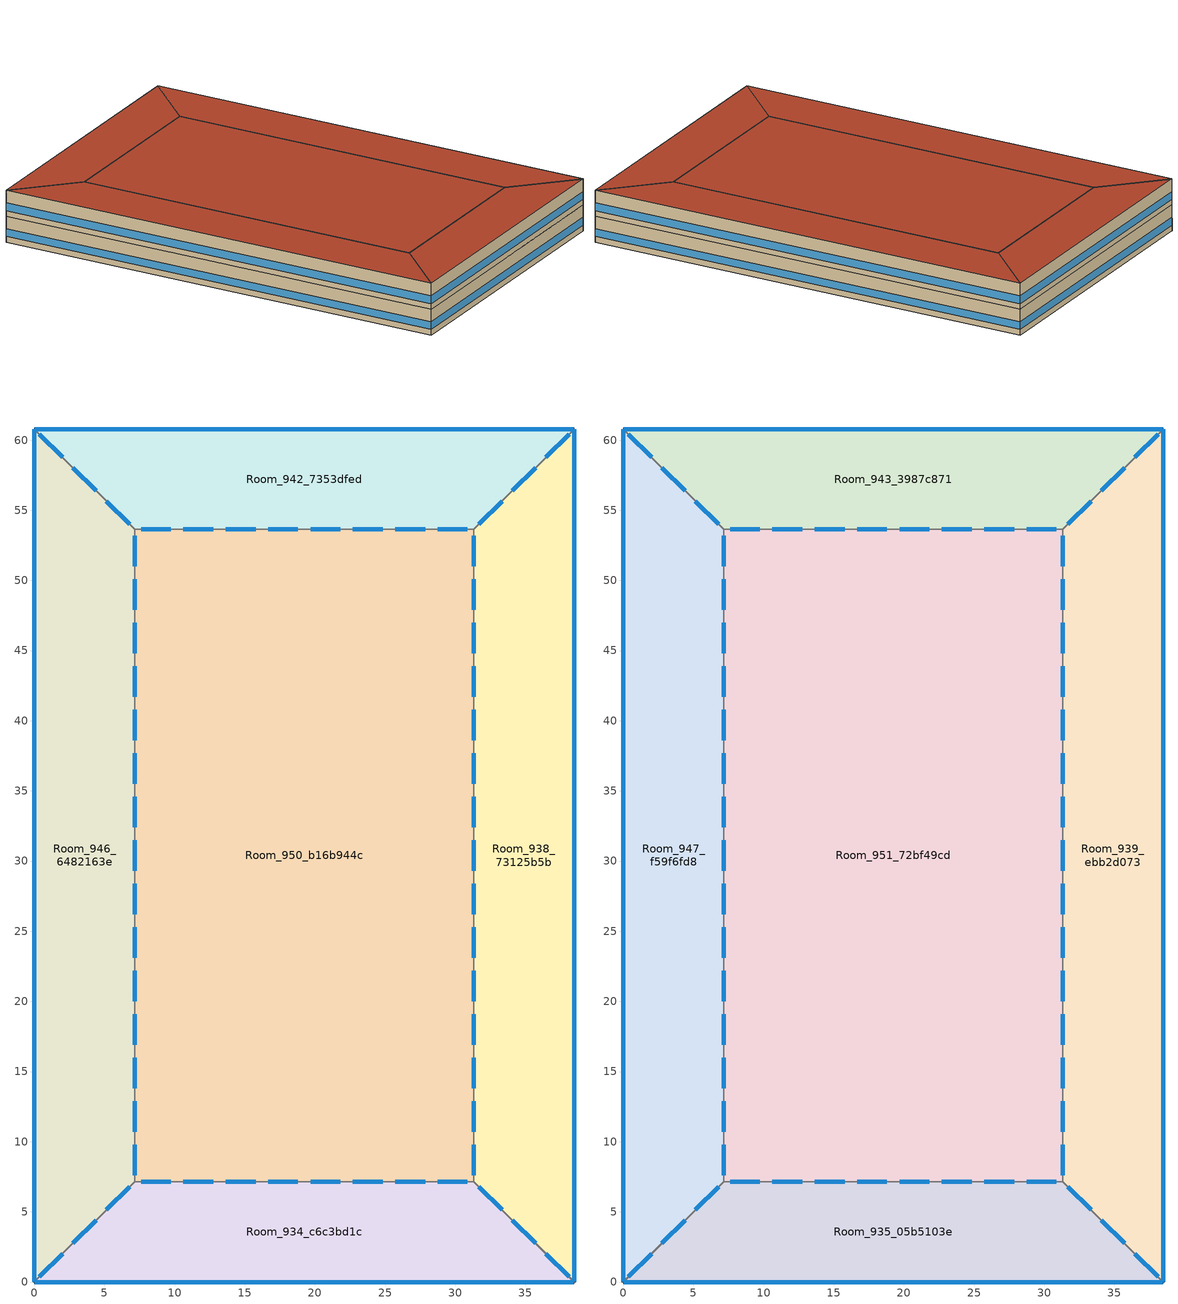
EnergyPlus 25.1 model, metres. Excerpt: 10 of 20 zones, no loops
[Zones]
Room_934_c6c3bd1c
 floor to Room_933_0d837c4f (Interior Floor): 31.32,7.16 38.48,0 0,0 7.16,7.16 z7
 wall outside (AQ_Office_2024_Office  Wall 1980 2005 6A): 0,0 38.48,0 z7:10.5
 wall to Room_950_b16b944c (Interior Wall): 31.32,7.16 7.16,7.16 z7:10.5
 wall to Room_946_6482163e (Interior Wall): 7.16,7.16 0,0 z7:10.5
 wall to Room_938_73125b5b (Interior Wall): 38.48,0 31.32,7.16 z7:10.5
 window inside (Interior Window): 30.87,7.16 28.75,7.16 / 27.85,7.16 25.73,7.16 / 24.83,7.16 22.71,7.16 / 21.81,7.16 19.69,7.16 / 18.79,7.16 16.67,7.16 / 15.77,7.16 13.65,7.16 / 12.75,7.16 10.63,7.16 / 9.73,7.16 7.61,7.16 / 6.8,6.8 5.13,5.13 / 4.42,4.42 2.74,2.74 / 2.03,2.03 0.36,0.36 / 38.12,0.36 36.45,2.03 / 35.73,2.74 34.06,4.42 / 33.35,5.13 31.68,6.8 z7.8:9.8
 window (Double Glazing 2.96): 0.03,0 38.45,0 z7.76:8.81
Room_938_73125b5b
 floor to Room_937_652f0117 (Interior Floor): 38.48,60.79 38.48,0 31.32,7.16 31.32,53.63 z7
 wall outside (AQ_Office_2024_Office  Wall 1980 2005 6A): 38.48,0 38.48,60.79 z7:10.5
 wall to Room_950_b16b944c (Interior Wall): 31.32,53.63 31.32,7.16 z7:10.5
 wall to Room_942_7353dfed (Interior Wall): 38.48,60.79 31.32,53.63 z7:10.5
 window inside (Interior Window): 31.32,53.17 31.32,51 / 31.32,50.07 31.32,47.9 / 31.32,22.19 31.32,20.02 / 31.32,19.09 31.32,16.92 / 31.32,15.99 31.32,13.82 / 31.32,12.89 31.32,10.72 / 31.32,9.79 31.32,7.63 / 31.32,46.97 31.32,44.8 / 31.32,43.87 31.32,41.7 / 31.32,40.77 31.32,38.61 / 31.32,37.68 31.32,35.51 / 31.32,34.58 31.32,32.41 / 31.32,31.48 31.32,29.31 / 31.32,28.38 31.32,26.21 / 31.32,25.28 31.32,23.12 / 38.12,60.43 36.45,58.76 / 35.73,58.05 34.06,56.38 / 33.35,55.66 31.68,53.99 z7.8:9.8
 window (Double Glazing 2.96): 38.48,0.03 38.48,60.77 z7.76:8.81
Room_942_7353dfed
 floor to Room_941_7fd53b9e (Interior Floor): 0,60.79 38.48,60.79 31.32,53.63 7.16,53.63 z7
 wall outside (AQ_Office_2024_Office  Wall 1980 2005 6A): 38.48,60.79 0,60.79 z7:10.5
 wall to Room_950_b16b944c (Interior Wall): 7.16,53.63 31.32,53.63 z7:10.5
 wall to Room_946_6482163e (Interior Wall): 0,60.79 7.16,53.63 z7:10.5
 window inside (Interior Window): 7.61,53.63 9.73,53.63 / 10.63,53.63 12.75,53.63 / 13.65,53.63 15.77,53.63 / 16.67,53.63 18.79,53.63 / 19.69,53.63 21.81,53.63 / 22.71,53.63 24.83,53.63 / 25.73,53.63 27.85,53.63 / 28.75,53.63 30.87,53.63 / 0.36,60.43 2.03,58.76 / 2.75,58.05 4.42,56.38 / 5.13,55.66 6.8,53.99 z7.8:9.8
 window (Double Glazing 2.96): 38.45,60.79 0.03,60.79 z7.76:8.81
Room_946_6482163e
 floor to Room_945_11f9d305 (Interior Floor): 0,60.79 7.16,53.63 7.16,7.16 0,0 z7
 wall outside (AQ_Office_2024_Office  Wall 1980 2005 6A): 0,60.79 0,0 z7:10.5
 wall to Room_950_b16b944c (Interior Wall): 7.16,7.16 7.16,53.63 z7:10.5
 window inside (Interior Window): 7.16,7.63 7.16,9.79 / 7.16,10.72 7.16,12.89 / 7.16,38.61 7.16,40.77 / 7.16,41.7 7.16,43.87 / 7.16,44.8 7.16,46.97 / 7.16,47.9 7.16,50.07 / 7.16,51 7.16,53.17 / 7.16,13.82 7.16,15.99 / 7.16,16.92 7.16,19.09 / 7.16,20.02 7.16,22.19 / 7.16,23.12 7.16,25.28 / 7.16,26.21 7.16,28.38 / 7.16,29.31 7.16,31.48 / 7.16,32.41 7.16,34.58 / 7.16,35.51 7.16,37.68 z7.8:9.8
 window (Double Glazing 2.96): 0,60.77 0,0.03 z7.76:8.81
Room_950_b16b944c
 floor to Room_949_5326f31a (Interior Floor): 7.16,53.63 31.32,53.63 31.32,7.16 7.16,7.16 z7
Room_935_05b5103e
 floor to Room_934_c6c3bd1c (Interior Floor): 31.32,7.16 38.48,0 0,0 7.16,7.16 z10.5
 wall outside (AQ_Office_2024_Office  Wall 1980 2005 6A): 0,0 38.48,0 z10.5:14
 wall to Room_951_72bf49cd (Interior Wall): 31.32,7.16 7.16,7.16 z10.5:14
 wall to Room_947_f59f6fd8 (Interior Wall): 7.16,7.16 0,0 z10.5:14
 wall to Room_939_ebb2d073 (Interior Wall): 38.48,0 31.32,7.16 z10.5:14
 window inside (Interior Window): 30.87,7.16 28.75,7.16 / 27.85,7.16 25.73,7.16 / 24.83,7.16 22.71,7.16 / 21.81,7.16 19.69,7.16 / 18.79,7.16 16.67,7.16 / 15.77,7.16 13.65,7.16 / 12.75,7.16 10.63,7.16 / 9.73,7.16 7.61,7.16 / 6.8,6.8 5.13,5.13 / 4.42,4.42 2.74,2.74 / 2.03,2.03 0.36,0.36 / 38.12,0.36 36.45,2.03 / 35.73,2.74 34.06,4.42 / 33.35,5.13 31.68,6.8 z11.3:13.3
 window (Double Glazing 2.96): 0.03,0 38.45,0 z11.26:12.31
 roof outside (AQ_Office_2024_Office  roof 1980 2005 6A): 38.48,0 31.32,7.16 7.16,7.16 0,0 z14
Room_939_ebb2d073
 floor to Room_938_73125b5b (Interior Floor): 38.48,60.79 38.48,0 31.32,7.16 31.32,53.63 z10.5
 wall outside (AQ_Office_2024_Office  Wall 1980 2005 6A): 38.48,0 38.48,60.79 z10.5:14
 wall to Room_951_72bf49cd (Interior Wall): 31.32,53.63 31.32,7.16 z10.5:14
 wall to Room_943_3987c871 (Interior Wall): 38.48,60.79 31.32,53.63 z10.5:14
 window inside (Interior Window): 31.32,53.17 31.32,51 / 31.32,50.07 31.32,47.9 / 31.32,22.19 31.32,20.02 / 31.32,19.09 31.32,16.92 / 31.32,15.99 31.32,13.82 / 31.32,12.89 31.32,10.72 / 31.32,9.79 31.32,7.63 / 31.32,46.97 31.32,44.8 / 31.32,43.87 31.32,41.7 / 31.32,40.77 31.32,38.61 / 31.32,37.68 31.32,35.51 / 31.32,34.58 31.32,32.41 / 31.32,31.48 31.32,29.31 / 31.32,28.38 31.32,26.21 / 31.32,25.28 31.32,23.12 / 38.12,60.43 36.45,58.76 / 35.73,58.05 34.06,56.38 / 33.35,55.66 31.68,53.99 z11.3:13.3
 window (Double Glazing 2.96): 38.48,0.03 38.48,60.77 z11.26:12.31
 roof outside (AQ_Office_2024_Office  roof 1980 2005 6A): 38.48,0 38.48,60.79 31.32,53.63 31.32,7.16 z14
Room_943_3987c871
 floor to Room_942_7353dfed (Interior Floor): 0,60.79 38.48,60.79 31.32,53.63 7.16,53.63 z10.5
 wall outside (AQ_Office_2024_Office  Wall 1980 2005 6A): 38.48,60.79 0,60.79 z10.5:14
 wall to Room_951_72bf49cd (Interior Wall): 7.16,53.63 31.32,53.63 z10.5:14
 wall to Room_947_f59f6fd8 (Interior Wall): 0,60.79 7.16,53.63 z10.5:14
 window inside (Interior Window): 7.61,53.63 9.73,53.63 / 10.63,53.63 12.75,53.63 / 13.65,53.63 15.77,53.63 / 16.67,53.63 18.79,53.63 / 19.69,53.63 21.81,53.63 / 22.71,53.63 24.83,53.63 / 25.73,53.63 27.85,53.63 / 28.75,53.63 30.87,53.63 / 0.36,60.43 2.03,58.76 / 2.75,58.05 4.42,56.38 / 5.13,55.66 6.8,53.99 z11.3:13.3
 window (Double Glazing 2.96): 38.45,60.79 0.03,60.79 z11.26:12.31
 roof outside (AQ_Office_2024_Office  roof 1980 2005 6A): 31.32,53.63 38.48,60.79 0,60.79 7.16,53.63 z14
Room_947_f59f6fd8
 floor to Room_946_6482163e (Interior Floor): 0,60.79 7.16,53.63 7.16,7.16 0,0 z10.5
 wall outside (AQ_Office_2024_Office  Wall 1980 2005 6A): 0,60.79 0,0 z10.5:14
 wall to Room_951_72bf49cd (Interior Wall): 7.16,7.16 7.16,53.63 z10.5:14
 window inside (Interior Window): 7.16,7.63 7.16,9.79 / 7.16,10.72 7.16,12.89 / 7.16,38.61 7.16,40.77 / 7.16,41.7 7.16,43.87 / 7.16,44.8 7.16,46.97 / 7.16,47.9 7.16,50.07 / 7.16,51 7.16,53.17 / 7.16,13.82 7.16,15.99 / 7.16,16.92 7.16,19.09 / 7.16,20.02 7.16,22.19 / 7.16,23.12 7.16,25.28 / 7.16,26.21 7.16,28.38 / 7.16,29.31 7.16,31.48 / 7.16,32.41 7.16,34.58 / 7.16,35.51 7.16,37.68 z11.3:13.3
 window (Double Glazing 2.96): 0,60.77 0,0.03 z11.26:12.31
 roof outside (AQ_Office_2024_Office  roof 1980 2005 6A): 0,0 7.16,7.16 7.16,53.63 0,60.79 z14
Room_951_72bf49cd
 floor to Room_950_b16b944c (Interior Floor): 7.16,53.63 31.32,53.63 31.32,7.16 7.16,7.16 z10.5
 roof outside (AQ_Office_2024_Office  roof 1980 2005 6A): 31.32,7.16 31.32,53.63 7.16,53.63 7.16,7.16 z14
[Building]
8585_boulevard DÃ©carie (CSL+MTL+MTR)_199890_Y_1999_med: North Axis {deg}=0; Solar Distribution=FullExteriorWithReflections
[Site:Location]
Montreal-Trudeau Intl AP: Latitude {deg}=45.4706; Longitude {deg}=-73.7408; Time Zone {hr}=-5; Elevation {m}=36; Keep Site Location Information=No
[Site:WaterMainsTemperature]
Calculation Method=CorrelationFromWeatherFile
[SizingPeriod:DesignDay] Month=7; Day of Month=21; Day Type=SummerDesignDay; Daily Dry-Bulb Temperature Range {deltaC}=9.3; Dry-Bulb Temperature Range Modifier Type=DefaultMultipliers; Barometric Pressure {Pa}=100893; Wind Speed {m/s}=4.9; Wind Direction {deg}=220; Rain Indicator=No; Snow Indicator=No; Daylight Saving Time Indicator=No; Solar Model Indicator=ASHRAETau; ASHRAE Clear Sky Optical Depth for Beam Irradiance (taub)=0.465; ASHRAE Clear Sky Optical Depth for Diffuse Irradiance (taud)=1.966; Begin Environment Reset Mode=FullResetAtBeginEnvironment
Name | Maximum Dry-Bulb Temperature {C} | Humidity Condition Type | Wetbulb or DewPoint at Maximum Dry-Bulb {C} | Enthalpy at Maximum Dry-Bulb {J/kg}
Montreal Int'l Ann Clg .4% Condns DB=>MWB | 30 | Wetbulb | 22.1
Montreal Int'l Ann Clg .4% Condns DP=>MDB | 26 | Dewpoint | 21.6
Montreal Int'l Ann Clg .4% Condns Enth=>MDB | 28.1 | Enthalpy |  | 69300
Montreal Int'l Ann Clg .4% Condns WB=>MDB | 28.1 | Wetbulb | 23.2
[Material]
Name | Roughness | Thickness {m} | Conductivity {W/m-K} | Density {kg/m3} | Specific Heat {J/kg-K} | Thermal Absorptance | Solar Absorptance | Visible Absorptance
AQNC2024built-up roofing 1 | MediumRough | 0.1 | 0.162 | 1121 | 1470 | 0.7 | 0.7 | 0.7
AQNC2024concrete blocks | MediumRough | 0.2 | 1.1 | 800 | 920 | 0.7 | 0.7 | 0.7
AQNC2024expanded polystyrene type I 15 cm 1 | MediumRough | 0.15 | 0.0385 | 15 | 1500 | 0.7 | 0.7 | 0.7
AQNC2024expanded polystyrene type I 5 cm 1 | MediumRough | 0.05 | 0.0385 | 15 | 1500 | 0.7 | 0.7 | 0.7
AQNC2024gypsum board | MediumRough | 0.1 | 0.159 | 800 | 1090 | 0.7 | 0.7 | 0.7
F16 Acoustic tile | MediumSmooth | 0.0191 | 0.06 | 368 | 590 | 0.9 | 0.3 | 0.3
G01a 19mm gypsum board | MediumSmooth | 0.019 | 0.16 | 800 | 1090 | 0.9 | 0.4 | 0.4
M11 100mm lightweight concrete | MediumRough | 0.1016 | 0.53 | 1280 | 840 | 0.9 | 0.5 | 0.5
[Material:AirGap]
Name | Thermal Resistance {m2-K/W}
F04 Wall air space resistance | 0.15
F05 Ceiling air space resistance | 0.18
[WindowMaterial:Glazing]
Clear 3mm: Optical Data Type=SpectralAverage; Thickness {m}=0.003; Solar Transmittance at Normal Incidence=0.837; Front Side Solar Reflectance at Normal Incidence=0.075; Back Side Solar Reflectance at Normal Incidence=0; Visible Transmittance at Normal Incidence=0.898; Front Side Visible Reflectance at Normal Incidence=0.081; Back Side Visible Reflectance at Normal Incidence=0; Infrared Transmittance at Normal Incidence=0; Front Side Infrared Hemispherical Emissivity=0.84; Back Side Infrared Hemispherical Emissivity=0.84; Conductivity {W/m-K}=0.9; Dirt Correction Factor for Solar and Visible Transmittance=1; Solar Diffusing=No
[WindowMaterial:SimpleGlazingSystem]
Double glazing good office: U-Factor {W/m2-K}=2.96; Solar Heat Gain Coefficient=0.4
[Construction]
AQ_Office_2024_Office  roof 1980 2005 6A: AQNC2024built-up roofing 1, AQNC2024expanded polystyrene type I 15 cm 1
AQ_Office_2024_Office  Wall 1980 2005 6A: AQNC2024concrete blocks, AQNC2024expanded polystyrene type I 5 cm 1, AQNC2024gypsum board
Double Glazing 2.96: Double glazing good office
Interior Floor: F16 Acoustic tile, F05 Ceiling air space resistance, M11 100mm lightweight concrete
Interior Wall: G01a 19mm gypsum board, F04 Wall air space resistance, G01a 19mm gypsum board
Interior Window: Clear 3mm
[Zone] Multiplier=1; Ceiling Height {m}=3.5; Part of Total Floor Area=Yes
Name | Volume {m3}
Room_934_c6c3bd1c; Room_935_05b5103e; Room_942_7353dfed; Room_943_3987c871 | 784.933
Room_938_73125b5b; Room_939_ebb2d073; Room_946_6482163e; Room_947_f59f6fd8 | 1344.13
Room_950_b16b944c; Room_951_72bf49cd | 3929.09
[Space] Space Type=MediumOffice Building
Name | Zone
Room_934_c6c3bd1c_Space | Room_934_c6c3bd1c
Room_935_05b5103e_Space | Room_935_05b5103e
Room_938_73125b5b_Space | Room_938_73125b5b
Room_939_ebb2d073_Space | Room_939_ebb2d073
Room_942_7353dfed_Space | Room_942_7353dfed
Room_943_3987c871_Space | Room_943_3987c871
Room_946_6482163e_Space | Room_946_6482163e
Room_947_f59f6fd8_Space | Room_947_f59f6fd8
Room_950_b16b944c_Space | Room_950_b16b944c
Room_951_72bf49cd_Space | Room_951_72bf49cd
[SpaceList]
MediumOffice Building: Room_932_338e0515_Space, Room_939_ebb2d073_Space, Room_933_0d837c4f_Space, Room_935_05b5103e_Space, Room_937_652f0117_Space, Room_934_c6c3bd1c_Space, Room_947_f59f6fd8_Space, Room_936_139a04aa_Space, Room_938_73125b5b_Space, Room_950_b16b944c_Space, Room_942_7353dfed_Space, Room_941_7fd53b9e_Space, Room_940_e91f38f3_Space, Room_943_3987c871_Space, Room_944_de1d41fc_Space, Room_945_11f9d305_Space, Room_946_6482163e_Space, Room_948_c1468e53_Space, Room_949_5326f31a_Space, Room_951_72bf49cd_Space
[Lights]
MediumOffice Building_Lighting 40.0 percent reduction: Zone or ZoneList or Space or SpaceList=MediumOffice Building; Schedule=NECB-A-Lighting; Design Level Calculation Method=Watts/Area; Watts per Floor Area {W/m2}=4.00989; Return Air Fraction=0; Fraction Radiant=0.7; Fraction Visible=0.2; Fraction Replaceable=1
[People]
MediumOffice Building_People: Zone or ZoneList or Space or SpaceList=MediumOffice Building; Number of People Schedule=NECB-A-Occupancy; Number of People Calculation Method=People/Area; People per Floor Area {person/m2}=0.0711847; Fraction Radiant=0.3; Activity Level Schedule=MediumOffice Building_People_Act Schedule
[ElectricEquipment]
MediumOffice Building_Electric Equipment 40.0 percent reduction: Zone or ZoneList or Space or SpaceList=MediumOffice Building; Schedule=NECB-A-Electric-Equipment; Design Level Calculation Method=Watts/Area; Watts per Floor Area {W/m2}=4.5262; Fraction Latent=0; Fraction Radiant=0.5; Fraction Lost=0
[ZoneInfiltration:DesignFlowRate] Design Flow Rate Calculation Method=Flow/ExteriorArea; Flow Rate per Exterior Surface Area {m3/s-m2}=0.00103321; Velocity Term Coefficient=0; Density Basis=Outdoor
Name | Zone or ZoneList or Space or SpaceList | Schedule | Constant Term Coefficient | Temperature Term Coefficient | Velocity Squared Term Coefficient
Room_934_c6c3bd1c_Space HVAC Off Infiltration | Room_934_c6c3bd1c_Space | Infiltration HVAC Off Schedule | 0 | 0.0142 | 0.0298
Room_934_c6c3bd1c_Space HVAC On Infiltration | Room_934_c6c3bd1c_Space | Infiltration HVAC On Schedule | -0.0506 | 0.0059 | 0.0263
Room_935_05b5103e_Space HVAC Off Infiltration | Room_935_05b5103e_Space | Infiltration HVAC Off Schedule | 0 | 0.0142 | 0.0298
Room_935_05b5103e_Space HVAC On Infiltration | Room_935_05b5103e_Space | Infiltration HVAC On Schedule | -0.0506 | 0.0059 | 0.0263
Room_938_73125b5b_Space HVAC Off Infiltration | Room_938_73125b5b_Space | Infiltration HVAC Off Schedule | 0 | 0.0142 | 0.0298
Room_938_73125b5b_Space HVAC On Infiltration | Room_938_73125b5b_Space | Infiltration HVAC On Schedule | -0.0506 | 0.0059 | 0.0263
Room_939_ebb2d073_Space HVAC Off Infiltration | Room_939_ebb2d073_Space | Infiltration HVAC Off Schedule | 0 | 0.0142 | 0.0298
Room_939_ebb2d073_Space HVAC On Infiltration | Room_939_ebb2d073_Space | Infiltration HVAC On Schedule | -0.0506 | 0.0059 | 0.0263
Room_942_7353dfed_Space HVAC Off Infiltration | Room_942_7353dfed_Space | Infiltration HVAC Off Schedule | 0 | 0.0142 | 0.0298
Room_942_7353dfed_Space HVAC On Infiltration | Room_942_7353dfed_Space | Infiltration HVAC On Schedule | -0.0506 | 0.0059 | 0.0263
Room_943_3987c871_Space HVAC Off Infiltration | Room_943_3987c871_Space | Infiltration HVAC Off Schedule | 0 | 0.0142 | 0.0298
Room_943_3987c871_Space HVAC On Infiltration | Room_943_3987c871_Space | Infiltration HVAC On Schedule | -0.0506 | 0.0059 | 0.0263
Room_946_6482163e_Space HVAC Off Infiltration | Room_946_6482163e_Space | Infiltration HVAC Off Schedule | 0 | 0.0142 | 0.0298
Room_946_6482163e_Space HVAC On Infiltration | Room_946_6482163e_Space | Infiltration HVAC On Schedule | -0.0506 | 0.0059 | 0.0263
Room_947_f59f6fd8_Space HVAC Off Infiltration | Room_947_f59f6fd8_Space | Infiltration HVAC Off Schedule | 0 | 0.0142 | 0.0298
Room_947_f59f6fd8_Space HVAC On Infiltration | Room_947_f59f6fd8_Space | Infiltration HVAC On Schedule | -0.0506 | 0.0059 | 0.0263
Room_951_72bf49cd_Space HVAC Off Infiltration | Room_951_72bf49cd_Space | Infiltration HVAC Off Schedule | 0 | 0.0142 | 0.0298
Room_951_72bf49cd_Space HVAC On Infiltration | Room_951_72bf49cd_Space | Infiltration HVAC On Schedule | -0.0506 | 0.0059 | 0.0263
[Schedule:Day:Interval]
Schedule Day 40; Schedule Day 39; NECB-A-Lighting_Hol 1: No, 24:00, 0.05
Schedule Day 38; NECB-A-Lighting_Default: No, 07:00, 0.05, 08:00, 0.3, 09:00, 0.8, 17:00, 0.9, 18:00, 0.8, 19:00, 0.5, 21:00, 0.3, 23:00, 0.1, 24:00, 0.05
Schedule Day 25; Schedule Day 24; NECB-A-Occupancy_Hol 1: No, 24:00, 0
Schedule Day 23; NECB-A-Occupancy_Default: No, 07:00, 0, 08:00, 0.1, 09:00, 0.7, 12:00, 0.9, 14:00, 0.5, 17:00, 0.9, 18:00, 0.7, 19:00, 0.3, 23:00, 0.1, 24:00, 0
MediumOffice Building_People_Act Schedule_Sunday; MediumOffice Building_People_Act Schedule_SmrDsn 1; MediumOffice Building_People_Act Schedule_WntrDsn 1; MediumOffice Building_People_Act Schedule_Hol 1: No, 24:00, 120
Schedule Day 31; Schedule Day 30; NECB-A-Electric-Equipment_Hol 1: No, 24:00, 0.2
Schedule Day 29; NECB-A-Electric-Equipment_Default: No, 07:00, 0.2, 08:00, 0.3, 09:00, 0.8, 18:00, 0.9, 19:00, 0.5, 21:00, 0.3, 24:00, 0.2
[Schedule:Week:Daily]
NECB-A-Lighting Week Rule - Jan1-Dec31: Schedule Day 40, Schedule Day 38, Schedule Day 38, Schedule Day 38, Schedule Day 38, Schedule Day 38, Schedule Day 39, NECB-A-Lighting_Hol 1, NECB-A-Lighting_Default, NECB-A-Lighting_Default, NECB-A-Lighting_Default, NECB-A-Lighting_Default
NECB-A-Occupancy Week Rule - Jan1-Dec31: Schedule Day 25, Schedule Day 23, Schedule Day 23, Schedule Day 23, Schedule Day 23, Schedule Day 23, Schedule Day 24, NECB-A-Occupancy_Hol 1, NECB-A-Occupancy_Default, NECB-A-Occupancy_Default, NECB-A-Occupancy_Default, NECB-A-Occupancy_Default
MediumOffice Building_People_Act Schedule Week Rule - Jan1-Dec31: MediumOffice Building_People_Act Schedule_Sunday, MediumOffice Building_People_Act Schedule_Sunday, MediumOffice Building_People_Act Schedule_Sunday, MediumOffice Building_People_Act Schedule_Sunday, MediumOffice Building_People_Act Schedule_Sunday, MediumOffice Building_People_Act Schedule_Sunday, MediumOffice Building_People_Act Schedule_Sunday, MediumOffice Building_People_Act Schedule_Hol 1, MediumOffice Building_People_Act Schedule_SmrDsn 1, MediumOffice Building_People_Act Schedule_WntrDsn 1, MediumOffice Building_People_Act Schedule_Sunday, MediumOffice Building_People_Act Schedule_Sunday
NECB-A-Electric-Equipment Week Rule - Jan1-Dec31: Schedule Day 31, Schedule Day 29, Schedule Day 29, Schedule Day 29, Schedule Day 29, Schedule Day 29, Schedule Day 30, NECB-A-Electric-Equipment_Hol 1, NECB-A-Electric-Equipment_Default, NECB-A-Electric-Equipment_Default, NECB-A-Electric-Equipment_Default, NECB-A-Electric-Equipment_Default
[Schedule:Year]
NECB-A-Lighting: NECB-A-Lighting Week Rule - Jan1-Dec31, 1, 1, 12, 31
NECB-A-Occupancy: NECB-A-Occupancy Week Rule - Jan1-Dec31, 1, 1, 12, 31
MediumOffice Building_People_Act Schedule: MediumOffice Building_People_Act Schedule Week Rule - Jan1-Dec31, 1, 1, 12, 31
NECB-A-Electric-Equipment: NECB-A-Electric-Equipment Week Rule - Jan1-Dec31, 1, 1, 12, 31
[Schedule:Constant]
Name | Hourly Value
Infiltration HVAC Off Schedule | 0
Infiltration HVAC On Schedule | 1
